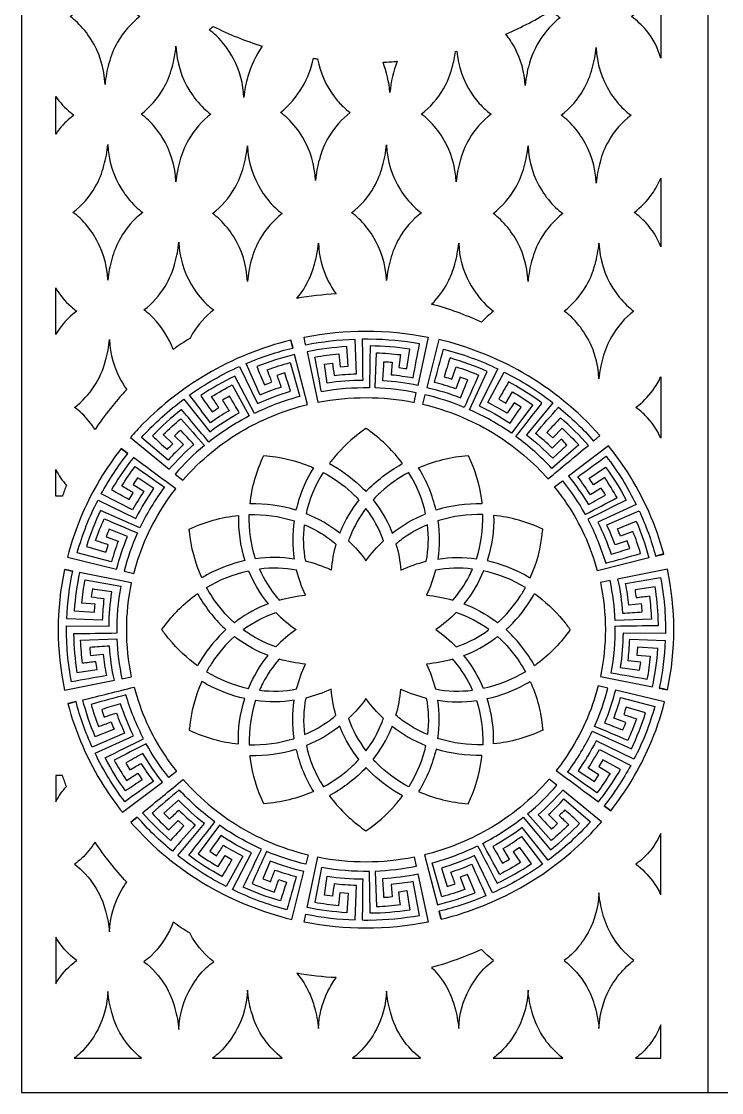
# Model space of a CAD drawing. Header units: millimetres. Extents: x -250 to 750, y -1000 to 1000.
# Drawn here: x -250 to 260, y -1000 to -220 of the extents above; entities that cross this region are included whole.
import ezdxf

# ---------------------------------------------------------------- set-up
doc = ezdxf.new("R2010")
doc.units = ezdxf.units.MM
doc.layers.add('Default', color=70, linetype='Continuous')

msp = doc.modelspace()

# ---------------------------------------------------------------- linework, layer by layer
at = {"layer": 'Default'}
msp.add_line((249.78, 1000), (249.78, -1000), dxfattribs=at)
msp.add_lwpolyline([(250, 1000), (-250, 1000), (-250, -1000), (250, -1000), (249.78, -1000), (749.78, -1000), (749.78, 1000), (249.78, 1000)], close=True, dxfattribs=at)
for points in [[(-189.14, -265.99, 0.13167), (-199.34, -233.19, 0.058193), (-209.26, -220.91, 0.03617), (-214.54, -216.61, 0.098327), (-198.27, -197.95, 0.067353), (-191.98, -182.51, 0.046193), (-189.14, -167.24, 0.13167), (-178.94, -200.04, 0.058193), (-169.02, -212.31, 0.03617), (-163.74, -216.61, 0.098327), (-180.01, -235.28, 0.067353), (-186.3, -250.72, 0.046193)], [(215.5, -186.21), (215.5, -247.02, 0.106176), (205.03, -226.76, 0.067115), (194.08, -216.61, 0.082752), (208.57, -200.66, 0.062735)], [(135.81, -212.07, 0.043765), (142.18, -217.43, 0.077604), (128.2, -232.68, 0.087097), (119.09, -253.39, 0.009958), (118.12, -257.71, 0.027135), (116.78, -266.81, 0.112816), (109.17, -239.22, 0.045019), (102.68, -229.4, 0.037538)], [(-74.66, -238.21, 0.079359), (-85.15, -260.2, 0.051204), (-88.01, -275.54, 0.111278), (-95.49, -247.45, 0.078427), (-108.13, -230.47, 0.036127), (-113.41, -226.17, 0.019283), (-110.34, -223.81, 0.038225)], [(-137.47, -337, 0.13167), (-147.66, -304.2, 0.058193), (-157.59, -291.93, 0.03617), (-162.87, -287.63, 0.098327), (-146.6, -268.96, 0.067353), (-140.31, -253.52, 0.046193), (-137.47, -238.25, 0.13167), (-127.27, -271.05, 0.058193), (-117.34, -283.32, 0.03617), (-112.07, -287.63, 0.098327), (-128.34, -306.29, 0.067353), (-134.63, -321.73, 0.046193)], [(66.94, -241.73, 0.12549), (77.62, -272.37, 0.046784), (85.49, -282.13, 0.04634), (91.96, -287.63, 0.09654), (75.9, -305.91, 0.069127), (69.39, -321.73, 0.046185), (66.55, -337, 0.129347), (56.69, -304.73, 0.06049), (46.43, -291.93, 0.036119), (41.15, -287.63, 0.09654), (57.2, -269.34, 0.069127), (63.71, -253.52, 0.035119), (66.13, -241.94)], [(168.45, -337.82, 0.13167), (158.26, -305.02, 0.058193), (148.33, -292.75, 0.03617), (143.05, -288.45, 0.098327), (159.32, -269.78, 0.067353), (165.61, -254.34, 0.046193), (168.45, -239.07, 0.13167), (178.65, -271.87, 0.058193), (188.58, -284.15, 0.03617), (193.86, -288.45, 0.098327), (177.58, -307.11, 0.067353), (171.29, -322.55, 0.046193)], [(-34.33, -247.46, 0.118206), (-22.3, -274.86, 0.037492), (-15.79, -282.21, 0.036124), (-10.52, -286.51, 0.093178), (-26.15, -304.08, 0.072449), (-33.08, -320.61, 0.046195), (-35.92, -335.88, 0.124955), (-45.18, -304.61, 0.064873), (-56.04, -290.81, 0.036124), (-61.32, -286.51, 0.088868), (-45.34, -267.71, 0.081724), (-37.42, -246.99, 0.003065)], [(23.66, -249.18, 0.072366), (18.32, -271.8, 0.0699), (13.27, -249.85, 0.010221)], [(-225, -274.72, 0.07813), (-214.27, -286.55, 0.015117), (-211.76, -288.45, 0.065676), (-222.17, -298.34, 0.022), (-225, -302.17)], [(-187.07, -408.58, 0.13167), (-197.27, -375.78, 0.058193), (-207.2, -363.5, 0.03617), (-212.47, -359.2, 0.098327), (-196.2, -340.53, 0.067353), (-189.91, -325.1, 0.046193), (-187.07, -309.82, 0.13167), (-176.88, -342.62, 0.058193), (-166.95, -354.9, 0.03617), (-161.67, -359.2, 0.098327), (-177.94, -377.87, 0.067353), (-184.23, -393.31, 0.046193)], [(-85.47, -409.4, 0.13167), (-95.66, -376.6, 0.058193), (-105.59, -364.32, 0.03617), (-110.87, -360.02, 0.098327), (-94.59, -341.36, 0.067353), (-88.31, -325.92, 0.046193), (-85.47, -310.65, 0.13167), (-75.27, -343.45, 0.058193), (-65.34, -355.72, 0.03617), (-60.06, -360.02, 0.098327), (-76.34, -378.69, 0.067353), (-82.63, -394.13, 0.046193)], [(15.81, -408.84, 0.13167), (5.62, -376.04, 0.058193), (-4.31, -363.76, 0.03617), (-9.59, -359.46, 0.098327), (6.68, -340.79, 0.067353), (12.97, -325.36, 0.046193), (15.81, -310.08, 0.13167), (26.01, -342.88, 0.058193), (35.94, -355.16, 0.03617), (41.21, -359.46, 0.098327), (24.94, -378.13, 0.067353), (18.65, -393.57, 0.046193)], [(118.85, -409.4, 0.13167), (108.65, -376.6, 0.058193), (98.72, -364.32, 0.03617), (93.45, -360.02, 0.098327), (109.72, -341.36, 0.067353), (116.01, -325.92, 0.046193), (118.85, -310.65, 0.13167), (129.04, -343.45, 0.058193), (138.97, -355.72, 0.03617), (144.25, -360.02, 0.098327), (127.98, -378.69, 0.067353), (121.69, -394.13, 0.046193)], [(215.5, -334.21), (215.5, -384.2, 0.095715), (204.52, -366.57, 0.049888), (196.15, -359.2, 0.078311), (209.17, -345.76, 0.056149)], [(-139.54, -458.98, 0.101272), (-153.98, -436.07, 0.007988), (-155.52, -434.52, 0.036186), (-160.8, -430.21, 0.0913), (-145.41, -413.04, 0.074353), (-138.24, -396.11, 0.046196), (-135.4, -380.84, 0.124422), (-126.21, -411.99, 0.065368), (-115.28, -425.91, 0.036186), (-110, -430.21, 0.0913), (-125.39, -447.39, 0.01697), (-127.48, -451.1, 0.016249)], [(-49.53, -421.78, 0.067634), (-40.42, -407.54, 0.045459), (-36.63, -396.93, 0.046196), (-33.79, -381.66, 0.106702), (-26.87, -408.66, 0.04336), (-20.77, -418.59, 0.031831)], [(48.68, -426.04, 0.07888), (60.47, -410.11, 0.056996), (65.52, -396.93, 0.046196), (68.36, -381.66, 0.114461), (76.24, -410.5, 0.075284), (88.49, -426.73, 0.036173), (93.77, -431.04, 0.046501), (85.05, -439.19, 0.042898)], [(170.52, -480.41, 0.13167), (160.33, -447.61, 0.058193), (150.4, -435.34, 0.03617), (145.12, -431.04, 0.098327), (161.39, -412.37, 0.067353), (167.68, -396.93, 0.046193), (170.52, -381.66, 0.13167), (180.72, -414.46, 0.058193), (190.64, -426.73, 0.03617), (195.92, -431.04, 0.098327), (179.65, -449.7, 0.067353), (173.36, -465.14, 0.046193)], [(-225, -414.04, 0.087251), (-213.83, -427.8, 0.025309), (-209.69, -431.04, 0.069268), (-220.86, -441.91, 0.033205), (-225, -448.03)], [(-196.39, -517.32, 0.056067), (-206.01, -505.53, 0.03618), (-211.29, -501.23, 0.083432), (-196.94, -485.71, 0.082204), (-188.72, -467.12, 0.046195), (-185.88, -451.85, 0.118902), (-177.43, -481.73, 0.028439), (-173.31, -488.17, 0.043251)], [(-53.84, -452.17, 0.013999), (-52.3, -457.92, -0.005941), (-53.79, -452.16, 0.073193), (-115.32, -477.16, 0.065962), (-161.52, -513.22, 0.015293), (-170.67, -523.13), (-142.36, -546.21, -0.03577), (-124.43, -528.12, -0.001948), (-134.06, -517.77, 0.025408), (-138.5, -521.77), (-132.04, -528.29, 0.020047), (-143.26, -539.7), (-162.61, -523.18, -0.051555), (-131.7, -495.16), (-112.93, -518.91, -0.03533), (-91.4, -505, -0.002649), (-98.48, -492.89, 0.019704), (-103.71, -495.86, -0.003616), (-98.86, -503.59, 0.01917), (-112.36, -512.37, 0.001623), (-127.57, -492.18, -0.051017), (-91.14, -471.31), (-78.11, -498.43, -0.035068), (-53.99, -489.38, -0.002155), (-58.21, -476.07), (-63.97, -477.86, -0.002027), (-60.96, -486.42, 0.019263), (-76.09, -492.17), (-86.44, -469.26, -0.042703), (-52.3, -457.93)], [(38.67, -485.2, 0.034563), (13.05, -481.78, 0.001841), (13.99, -467.89, -0.018873), (20.03, -468.35), (19.13, -477.35, -0.01664), (35.23, -479.56, -0.003545), (39.85, -454.95, 0.042814), (3.94, -451.56), (3.93, -451.61, 0.017585), (-1.89, -451.6, -0.001849), (-1.51, -481.48, 0.034599), (-27.3, -483.47), (-29.45, -469.71), (-23.45, -468.9, 0.003034), (-22.33, -477.88, -0.016657), (-6.13, -476.68), (-7.05, -451.69, 0.04283), (-42.88, -455.85, -0.045642), (-44.12, -450.02, -0.098137), (46.03, -450.05), (38.58, -485.19)], [(171.24, -521.74, 0.08164), (115.05, -475.91, 0.072462), (53.8, -451.74), (45.07, -486.6, -0.035589), (69.74, -494.14, -0.005356), (75.01, -481.18, 0.019773), (69.35, -479.09), (66.2, -487.6, 0.017639), (50.67, -482.93, 0.00118), (57.33, -458.76, -0.050134), (96.95, -473.18), (83.35, -500.05, -0.035069), (105.76, -512.58, -0.007365), (113.8, -501.04), (108.73, -497.81), (103.76, -505.46, 0.018007), (89.65, -497.64), (101.53, -475.44, -0.050769), (137, -497.83), (117.73, -521.21, -0.036434), (136.81, -538.15), (147.23, -528.57, 0.028032), (143.01, -524.36), (136.44, -530.78, 0.017756), (124.41, -520.18, -0.002621), (140.97, -501.01, -0.043695), (166.61, -525.64)], [(3.86, -456.53, -0.00077), (3.4, -486.99, 0.048218), (-31.54, -489.72, -0.000999), (-36.25, -464.51, -0.02121), (-18.92, -462.22, -0.002004), (-18, -471.67), (-12.15, -471.2), (-13.12, -456.88, 0.034215), (-41.87, -460.64, -0.001245), (-34.1, -497.46, -0.098482), (35.96, -497.52), (37.44, -490.56, 0.041506), (7.52, -487.01), (8.5, -461.4, -0.017389), (25.93, -462.77), (24.74, -472.19, -0.005605), (30.56, -472.95), (32.78, -458.76, 0.034101), (3.86, -456.45)], [(-133.42, -502.71, 0.035127), (-154.63, -521.91, 0.006746), (-143.81, -531.71, -0.017048), (-139.74, -527.62), (-146.7, -520.94, -0.020387), (-133.89, -509.38, -0.001602), (-116.76, -528.89, 0.04246), (-138.03, -549.74), (-132.52, -554.22, -0.084835), (-87.28, -517.16, -0.069498), (-41.62, -499.04), (-51.07, -462.67, 0.03429), (-78.66, -471.39, 0.001332), (-73.12, -484.7, -0.004531), (-67.64, -482.66, -0.002233), (-71.04, -473.76, -0.019947), (-54.4, -468.53), (-47.37, -493.23, 0.048666), (-80.39, -505.63), (-94.5, -478.32, 0.034913), (-119.49, -492.62, 0.002652), (-111.12, -504.45, -0.006862), (-106.22, -501.31, 0.003323), (-111.53, -493.33, -0.018916), (-96.45, -484.73), (-84.08, -507.38, 0.04591), (-113.57, -526.38, -0.001265)], [(125.15, -495.25, 0.029044), (104.71, -482.66, 0.004662), (97.51, -495.19), (102.58, -498.05), (107.6, -489.9, -0.020405), (122.24, -499.19), (106.82, -519.99, 0.04885), (76.15, -502.83), (89.21, -475.04, 0.034151), (62.05, -465.14, 0.005175), (57.81, -478.89, -0.015919), (63.4, -480.62), (66.48, -471.6, -0.022718), (82.84, -477.6, -0.003262), (72.43, -501.15, 0.041842), (43.73, -491.93), (42.01, -498.79, -0.078151), (92.95, -519.54, -0.072902), (131.7, -551.34, -0.00366), (133.37, -553.2, -0.000535), (162.78, -528.82, 0.035163), (142.46, -508.72, 0.002991), (132.63, -519.44), (136.95, -523.29), (143.66, -516.39, -0.019846), (155.89, -528.52), (136.2, -545.61, 0.047241), (110.1, -522.39, -0.001549), (129.03, -498.02, 0.005715)], [(215.5, -478.87), (215.5, -523.59, 0.094744), (204.17, -506.99, 0.041001), (197.34, -501.23, 0.074956), (209.65, -488.82, 0.050289)], [(0.88, -562.49, -0.077103), (26.54, -542.61, -0.002729), (27.57, -542.06, 0.075253), (3.84, -518.59, 0.008037), (0.88, -516.5, 0.063484), (-20.11, -535.04, 0.020637), (-25.78, -542.06, -0.065587), (-3.81, -557.8, -0.016224)], [(217.66, -607.89), (211.75, -609.43), (217.67, -607.93, 0.076733), (191.18, -548.16, 0.027067), (177.44, -529.11), (148.31, -551.2, -0.0367), (162.85, -571.96, -0.008397), (175.26, -564.97, 0.011523), (172.16, -559.92, -0.005876), (164.24, -564.7, 0.018052), (155.05, -551.69, 0.001755), (175.73, -536.75, -0.052032), (197.58, -571.89), (169.75, -584.78, -0.036503), (179.31, -608.1, -0.001555), (192.99, -603.88), (191.08, -598.3), (182.29, -601.3, 0.020059), (176.22, -586.68), (199.74, -576.42, -0.044831), (211.74, -609.44)], [(-177.31, -531.09), (-172.42, -534.65), (-177.28, -531.05, 0.064125), (-205.53, -578.27, 0.03987), (-216.55, -610.32), (-180.67, -619, -0.036924), (-172.76, -595.11), (-186.08, -589.92, 0.014397), (-188.27, -595.4), (-179.52, -598.51, 0.018864), (-184.43, -613.54), (-209.3, -606.93, -0.052818), (-194.2, -568.59), (-166.58, -581.94, -0.036508), (-153.53, -560.28, -0.003388), (-165.38, -552.42, 0.02232), (-168.73, -557.3), (-160.88, -562.18, 0.020089), (-169.03, -575.82), (-191.84, -564.15, -0.04429), (-172.41, -534.65)], [(-171.28, -541.36, 0.029799), (-184.38, -561.11, 0.003634), (-171.5, -568.18, -0.012846), (-168.53, -563.27, -0.005275), (-176.9, -558.36, -0.020153), (-167.24, -544.22, -0.001586), (-145.89, -559.29, 0.05025), (-163.75, -588.94), (-192.33, -576.11, 0.035976), (-202.69, -602.4), (-188.54, -606.6, -0.006529), (-186.73, -601.18, -0.004336), (-196.01, -598.14, -0.020404), (-189.73, -582.31, -0.001933), (-165.52, -592.54, 0.043796), (-175.18, -620.33), (-168.17, -622.02, -0.084154), (-145.46, -571.23, -0.019859), (-137.6, -560.41, -0.002765), (-168.4, -537.62, 0.005644)], [(-37.34, -545.12, 0.813109), (-37.36, -545.12, 0.071065), (-49.04, -571.84, 0.010472), (-50.09, -576, 0.080798), (-83.56, -571.43, -0.085499), (-73.44, -536.12, -0.075745), (-40.04, -544, -0.006415), (-37.36, -545.12)], [(39.15, -545.12, -0.082364), (75.2, -536.12), (75.22, -536.12, -0.078804), (84.98, -568.48, -0.006903), (85.34, -571.43, 0.081), (51.88, -576, 0.081318), (39.15, -545.12)], [(190.32, -568.69, 0.000748), (162.34, -582.62, -0.048424), (175.4, -614.55, 0.002979), (200.8, -607.5, 0.019783), (195.25, -591.41), (186.11, -594.79, 0.01538), (183.95, -589.49), (197.62, -584, -0.036083), (206.86, -610.68), (169.47, -620.18, 0.082022), (146.95, -570.8, 0.021946), (138.17, -558.89), (143.85, -554.58, -0.043155), (160.47, -579.08, 0.002532), (183.69, -566.86, 0.01994), (174.69, -552.31), (166.51, -557.54, 0.02184), (163.23, -552.82), (175.35, -544.59, -0.03606)], [(-220.15, -565.75), (-225, -565.75), (-225, -546.48, 0.06663), (-217.26, -557.8, 0.010042)], [(-18.23, -592.69, 0.073162), (-42.54, -578.64, -0.085817), (-30.41, -548.94), (-30.19, -548.59, -0.065399), (-9.87, -562.93, -0.02093), (-4.3, -568.52, 0.06833), (-17.47, -590.82, 0.00535)], [(20.02, -592.69, -0.07279), (44.33, -578.64, 0.085678), (32.16, -548.89), (31.97, -548.59, 0.065839), (11.76, -562.8, 0.02172), (6.06, -568.52, -0.068721), (19.19, -590.67, -0.005839)], [(0.88, -612.85, -0.048183), (13.59, -598.24, 0.078948), (0.88, -574.73, 0.066695), (-10.47, -594.66, 0.011154), (-11.83, -598.24, -0.049568)], [(-87.39, -612.73, 0.069715), (-115.01, -623.18, 0.010087), (-118.7, -625.3, -0.081256), (-127.7, -591.21, -0.003389), (-127.83, -589.74, -0.082495), (-92.04, -579.78, 0.082614)], [(-51.3, -611.56, 0.073764), (-79.52, -611.35, -0.08633), (-84.09, -579.24, -0.08418), (-52.06, -583.55), (-51.52, -583.73, 0.075797)], [(53.08, -611.56, -0.073251), (81.31, -611.35, 0.086332), (85.88, -579.24, 0.084075), (53.81, -583.57), (53.3, -583.73, -0.075071)], [(129.6, -589.74, 0.082471), (93.82, -579.78, -0.083921), (89.18, -612.73, -0.069873), (116.74, -623.15, -0.010295), (120.49, -625.3, 0.081324), (129.48, -591.24, 0.003463), (129.62, -589.74), (129.6, -589.74)], [(-24.54, -619.56, 0.047468), (-42.96, -613.18, -0.078548), (-43.89, -586.56, -0.061295), (-25.38, -597.1, -0.01641), (-20.96, -600.63, 0.047654)], [(26.3, -619.56, -0.047029), (44.74, -613.18, 0.078545), (45.67, -586.56, 0.060846), (27.04, -597.2, 0.01576), (22.72, -600.63, -0.04899)], [(-218.64, -619.19, 0.002413), (-212.66, -620.33, -0.009931), (-218.63, -619.14, 0.105354), (-218.53, -707.09), (-182.33, -699.8, -0.037289), (-185.89, -674.94, -0.00199), (-200.21, -675.88, 0.012323), (-199.73, -681.73), (-190.45, -680.85, 0.019038), (-188.15, -696.46, 0.001062), (-213.51, -700.98, -0.05347), (-217.07, -660.08), (-186.22, -660.48, -0.037265), (-184.15, -635.47, -0.00365), (-198.34, -633.37, 0.011995), (-199.18, -639.19, -0.010105), (-189.93, -640.28, 0.019248), (-191.16, -656), (-216.93, -655.09, -0.045185), (-212.62, -620.34)], [(-207.68, -621.32, 0.036234), (-211.57, -649.22), (-196.8, -650.16, -0.006888), (-196.32, -644.48), (-206.07, -643.59, -0.020966), (-203.69, -626.77), (-177.71, -631.36, 0.051513), (-180.53, -665.59, -0.001866), (-212.02, -666.07, 0.036205), (-209.59, -694.12), (-194.96, -691.94, -0.006645), (-195.76, -686.3, -0.001834), (-205.47, -687.47, -0.020978), (-206.9, -670.56), (-180.51, -669.58, 0.044013), (-176.79, -698.68), (-169.74, -697.26, -0.10537), (-169.78, -628.87)], [(-70.39, -644.15, 0.067049), (-92.92, -656.39, 0.006574), (-94.92, -657.89, -0.065064), (-111.13, -639.09, -0.020727), (-115.16, -632.35, -0.085657), (-84.68, -620.19, 0.073567)], [(-43.13, -637.91, -0.049793), (-49.64, -619.77, 0.076555), (-76.66, -618.86, 0.072082), (-63.51, -640.11, 0.005155), (-62.33, -641.49, -0.046763)], [(44.92, -637.91, -0.048277), (64.11, -641.49, 0.061653), (76.02, -624, 0.016642), (78.44, -618.86, 0.076483), (51.4, -619.77, -0.048938)], [(72.18, -644.15, -0.066937), (94.74, -656.41, -0.006438), (96.71, -657.89, 0.065198), (112.89, -639.13, 0.020952), (116.95, -632.35, 0.086217), (86.47, -620.19, -0.07429)], [(220.42, -706.76, 0.012833), (214.47, -705.62, -0.002497), (220.41, -706.81, 0.105354), (220.32, -618.85), (184.11, -626.14, -0.037164), (187.67, -651, -0.001759), (202, -650.06, 0.019492), (201.52, -644.21), (192.24, -645.09, 0.017891), (189.94, -629.48), (215.29, -624.96, -0.05434), (218.85, -665.86), (188.01, -665.46, -0.037064), (185.93, -690.47, -0.003108), (200.13, -692.57, 0.004122), (200.96, -686.75, -0.011976), (191.71, -685.66, 0.018105), (192.95, -669.94), (218.71, -670.85, -0.045084), (214.41, -705.61)], [(213.69, -655.2, 0.030006), (211.37, -631.83), (196.75, -634, -0.006739), (197.54, -639.65, -0.005042), (207.26, -638.47, -0.019278), (208.69, -655.38), (182.3, -656.36, 0.043958), (178.57, -627.26), (171.53, -628.68, -0.10537), (171.57, -697.08), (209.47, -704.62, 0.036011), (213.36, -676.73), (198.59, -675.79), (198.11, -681.46), (207.85, -682.36, -0.023267), (205.48, -699.17, -0.002442), (179.5, -694.58, 0.051527), (182.32, -660.35, -0.001684), (213.8, -659.87, 0.006397)], [(-101.05, -662.96, 0.066187), (-118.62, -683.91, 0.015072), (-121.78, -689.23, -0.063894), (-142.4, -669.95, -0.02007), (-147.73, -662.96, -0.078596), (-123.9, -638.27, -0.005889), (-121.78, -636.71, 0.079093), (-102.12, -661.98, 0.003508)], [(102.83, -662.96, 0.066145), (120.42, -642, 0.014973), (123.57, -636.71, -0.063685), (144.25, -656.06, -0.019685), (149.52, -662.96, -0.078433), (125.64, -687.7, -0.005734), (123.57, -689.23, 0.078818), (103.83, -663.88, 0.003234)], [(-49.93, -662.96, 0.048168), (-64.76, -675.47, -0.06572), (-85, -665.5, -0.012896), (-88.6, -662.96, -0.07782), (-64.76, -650.47, 0.047749)], [(51.72, -662.96, -0.048167), (66.54, -675.47, 0.065317), (86.9, -665.42, 0.012326), (90.38, -662.96, 0.077636), (66.54, -650.47, -0.047605)], [(-70.39, -681.79, -0.067049), (-92.92, -669.55, -0.006574), (-94.92, -668.05, 0.065197), (-111.1, -686.81, 0.02095), (-115.16, -693.59, 0.085659), (-84.68, -705.75, -0.074552)], [(72.18, -681.79, 0.066937), (94.74, -669.53, 0.006438), (96.71, -668.05, -0.065064), (112.91, -686.86, -0.020728), (116.95, -693.59, -0.085795), (86.47, -705.75, 0.073655)], [(-43.13, -688.04, -0.048265), (-62.33, -684.45, 0.061656), (-74.23, -701.94, 0.016648), (-76.66, -707.08, 0.077123), (-49.64, -706.15, -0.048027)], [(44.92, -688.04, -0.050314), (51.4, -706.15, 0.077023), (78.44, -707.08, 0.072085), (65.29, -685.83, 0.005158), (64.11, -684.45, -0.046852)], [(-87.39, -713.19, -0.070053), (-114.89, -702.83, -0.010517), (-118.7, -700.64, 0.081323), (-127.7, -734.7, 0.003462), (-127.83, -736.2, 0.082495), (-92.04, -746.17, -0.083852)], [(129.6, -736.2, -0.082471), (93.82, -746.17, 0.082436), (89.18, -713.19, 0.069829), (116.76, -702.78, 0.010221), (120.49, -700.64, -0.080898), (129.5, -734.89, -0.002996), (129.62, -736.2), (129.6, -736.2)], [(-189.08, -756.23, 0.000522), (-161.01, -742.45, -0.048389), (-173.89, -710.45, 0.002199), (-199.32, -717.37, 0.020572), (-193.87, -733.49, 0.007967), (-184.71, -730.15, 0.006429), (-182.58, -735.46), (-196.28, -740.89, -0.036086), (-205.37, -714.16, 0.000654), (-167.92, -704.85, 0.082026), (-145.7, -754.34, 0.021969), (-136.97, -766.31), (-142.68, -770.6, -0.043041), (-159.17, -746.01, 0.004383), (-182.45, -758.1, 0.019514), (-173.53, -772.69), (-165.33, -767.51), (-162.07, -772.25, -0.004988), (-174.23, -780.42, -0.035611)], [(-24.54, -706.38, -0.047468), (-42.96, -712.76, 0.07852), (-43.89, -739.38, 0.060996), (-25.3, -728.77, 0.015943), (-20.96, -725.31, -0.047561)], [(26.3, -706.38, 0.047029), (44.74, -712.76, -0.078517), (45.67, -739.38, -0.061032), (27.09, -728.79, -0.016049), (22.72, -725.31, 0.048531)], [(173.07, -784.58, 0.029533), (186.17, -764.83), (173.29, -757.76, -0.007764), (170.31, -762.67), (178.69, -767.58, -0.024997), (169.03, -781.73, -0.000785), (147.67, -766.66, 0.050285), (165.54, -737), (194.11, -749.83, 0.035912), (204.48, -723.54), (190.33, -719.35, -0.006778), (188.52, -724.76, 0.004933), (197.8, -727.8, -0.018557), (191.52, -743.64, 0.002384), (167.3, -733.41, 0.043803), (176.97, -705.62), (169.96, -703.92, -0.084154), (147.25, -754.71, -0.019858), (139.38, -765.53, -0.000466), (170.18, -788.32, 0.006347)], [(179.1, -794.86), (174.27, -791.33), (174.24, -791.33), (179.06, -794.9, 0.064125), (207.31, -747.67, 0.039869), (218.34, -715.62), (182.46, -706.94, -0.036656), (174.55, -730.83, -0.001529), (187.86, -736.02, 0.010842), (190.06, -730.55), (181.3, -727.43, 0.020843), (186.22, -712.41), (211.08, -719.01, -0.053197), (195.99, -757.35), (168.37, -744, -0.037168), (155.32, -765.66), (167.17, -773.53), (170.52, -768.64), (162.67, -763.77, 0.018694), (170.82, -750.12), (193.63, -761.79, -0.044168), (174.19, -791.29)], [(-216.18, -716.89), (-210.29, -715.38, -0.003216), (-216.2, -716.84, 0.076822), (-190, -776.83, 0.026965), (-176.42, -795.88), (-147.16, -773.95, -0.036686), (-161.58, -753.12, -0.000764), (-174.03, -760.04, 0.015376), (-170.96, -765.1, -0.011573), (-163.01, -760.37, 0.017196), (-153.9, -773.42, 0.003231), (-174.66, -788.25, -0.052265), (-196.32, -752.99), (-168.4, -740.25, -0.036996), (-177.83, -716.88, -0.001709), (-191.54, -721.03, 0.009552), (-189.66, -726.62, -0.008006), (-180.85, -723.66, 0.018), (-174.87, -738.32), (-198.44, -748.45, -0.045041), (-210.26, -715.37)], [(-51.3, -714.38, -0.073253), (-79.52, -714.6, 0.086324), (-84.09, -746.71, 0.084019), (-52, -742.37), (-51.52, -742.22, -0.075069)], [(0.88, -713.09, -0.049424), (-11.83, -727.7, 0.07845), (0.88, -751.22, 0.067101), (12.19, -731.41, 0.011709), (13.59, -727.7, -0.048321)], [(53.08, -714.38, 0.073765), (81.31, -714.6, -0.086303), (85.88, -746.71, -0.084295), (53.89, -742.4), (53.3, -742.22, 0.075071)], [(-18.23, -733.25, -0.072729), (-42.54, -747.3, 0.085885), (-30.42, -776.98), (-30.19, -777.35, 0.065829), (-9.98, -763.13, 0.02166), (-4.3, -757.42, -0.068536), (-17.44, -735.2, -0.005593)], [(20.02, -733.25, 0.073434), (44.33, -747.3, -0.085886), (32.21, -776.98), (31.97, -777.35, -0.065261), (11.61, -762.98, -0.020742), (6.06, -757.42, 0.06851), (19.22, -735.2, 0.00559)], [(-37.36, -780.82, -0.081876), (-73.42, -789.82), (-73.44, -789.82, -0.078819), (-83.19, -757.46, -0.00692), (-83.56, -754.51, 0.080952), (-50.09, -749.94, 0.081316), (-37.36, -780.82)], [(39.15, -780.82, 0.081876), (75.2, -789.82), (75.22, -789.82, 0.078812), (84.98, -757.46, 0.006912), (85.34, -754.51, -0.080997), (51.88, -749.94, -0.081319), (39.15, -780.82)], [(0.88, -763.45, -0.077268), (-24.71, -783.3, -0.002868), (-25.78, -783.88, 0.07515), (-2.03, -807.39, 0.007879), (0.88, -809.44, 0.063568), (21.86, -790.95, 0.020812), (27.57, -783.88, -0.06546), (5.55, -768.12, -0.01607)], [(-220.15, -769.16), (-225, -769.16), (-225, -788.43, -0.06663), (-217.26, -777.11, -0.010042)], [(-41.17, -826.93), (-42.92, -833.78, -0.041281), (-71.57, -824.41, 0.000781), (-82.11, -847.9, 0.018283), (-65.78, -853.99, 0.000866), (-62.66, -844.99, 0.006783), (-57.07, -846.74, -0.003084), (-61.39, -860.47, -0.034358), (-88.5, -850.43, 0.001252), (-75.28, -822.7, -0.048648), (-105.86, -805.38), (-121.39, -826.11, 0.018987), (-106.8, -835.47), (-101.74, -827.34, 0.009439), (-96.68, -830.23, -0.00215), (-103.96, -842.72, -0.034735), (-128.18, -827.23, 0.00216), (-109.12, -802.96, -0.047304), (-135.08, -779.6, 0.002528), (-154.87, -796.58, 0.019505), (-142.72, -808.78), (-135.96, -801.91), (-131.67, -805.79, -0.004315), (-141.56, -816.46, -0.03525), (-161.75, -796.25, 0.000435), (-132.21, -772.03, 0.084724), (-86.95, -808.91, 0.069643)], [(138.91, -820.25, 0.029894), (156.41, -804.03, 0.007935), (145.6, -794.23, -0.019231), (141.53, -798.33, -0.003745), (148.48, -805.01, -0.020775), (135.68, -816.56), (118.55, -797.06, 0.042982), (139.81, -776.21), (134.31, -771.72, -0.084833), (89.07, -808.79, -0.0695), (43.41, -826.9), (52.85, -863.27, 0.034248), (80.44, -854.55), (74.91, -841.24), (69.43, -843.28), (72.83, -852.19, -0.019646), (56.18, -857.41), (49.16, -832.72, 0.048631), (82.18, -820.32, -0.001924), (96.29, -847.63, 0.034686), (121.28, -833.33, 0.005138), (112.91, -821.49, -0.020443), (108.01, -824.64), (113.32, -832.61, -0.018454), (98.23, -841.21, -0.003426), (85.87, -818.57, 0.045879), (115.36, -799.56), (135.21, -823.24, 0.005122)], [(55.63, -873.77, -0.011324), (54.09, -868.02), (55.58, -873.78, 0.073194), (117.1, -848.79, 0.065962), (163.31, -812.72, 0.015291), (172.46, -802.81), (144.14, -779.74, -0.036032), (126.22, -797.83, -0.002062), (135.84, -808.17, 0.024967), (140.28, -804.18), (133.83, -797.65, 0.020193), (145.05, -786.24), (164.4, -802.77, -0.051194), (133.49, -830.79), (114.71, -807.03, -0.035531), (93.19, -820.94, -0.007686), (100.27, -833.05, 0.010284), (105.49, -830.09), (100.65, -822.36, 0.017239), (114.14, -813.57), (129.36, -833.77, -0.05131), (92.92, -854.64), (79.89, -827.51, -0.035313), (55.77, -836.57), (59.99, -849.87), (65.76, -848.08, -0.005519), (62.75, -839.52, 0.01815), (77.88, -833.77, 0.003849), (88.23, -856.68, -0.042666), (54.08, -868.01)], [(-170.29, -803.25), (-165.61, -799.41), (-170.26, -803.28, 0.081607), (-114.37, -849.39, 0.072515), (-53.22, -873.91), (-44.29, -839.11, -0.035211), (-68.92, -831.44), (-74.26, -844.36, 0.005902), (-68.62, -846.48, -0.003134), (-65.41, -837.99, 0.018048), (-49.92, -842.75, 0.000514), (-56.72, -866.87, -0.05034), (-96.25, -852.24), (-82.5, -825.45, -0.03597), (-104.83, -812.8, -0.005389), (-112.93, -824.29), (-107.89, -827.55, -0.003106), (-102.87, -819.93, 0.016692), (-88.8, -827.83), (-100.82, -849.96, -0.050828), (-136.15, -827.38), (-116.75, -804.1, -0.035969), (-135.74, -787.06), (-146.21, -796.58, 0.02302), (-142.01, -800.82, -0.009242), (-135.41, -794.44, 0.017573), (-123.44, -805.1, 0.00135), (-140.11, -824.19, -0.043413), (-165.61, -799.41)], [(-196.39, -817.59, -0.056067), (-206.01, -829.38, -0.03618), (-211.29, -833.68, -0.083432), (-196.94, -849.2, -0.082204), (-188.72, -867.79, -0.046195), (-185.88, -883.06, -0.118902), (-177.43, -853.18, -0.028439), (-173.31, -846.74, -0.043251)], [(215.5, -856.04), (215.5, -811.32, -0.094744), (204.17, -827.92, -0.041001), (197.34, -833.68, -0.074956), (209.65, -846.09, -0.050289)], [(3.86, -869.41), (3.4, -838.95, -0.047872), (-31.54, -836.22), (-36.25, -861.43, 0.020965), (-18.92, -863.72, 0.002734), (-18, -854.27), (-12.15, -854.73), (-13.12, -869.06, -0.034026), (-41.87, -865.3, 0.001038), (-34.1, -828.48, 0.098482), (35.96, -828.42), (37.44, -835.38, -0.04124), (7.52, -838.93), (8.5, -864.54, 0.019469), (25.93, -863.17, -0.001691), (24.74, -853.75, 0.005961), (30.56, -852.98), (32.78, -867.17, -0.034194), (3.86, -869.49)], [(38.58, -840.75), (46.03, -875.89, -0.09814), (-44.12, -875.92), (-42.88, -870.09, 0.042536), (-7.05, -874.25), (-6.13, -849.26, -0.015813), (-22.33, -848.07, 0.002903), (-23.45, -857.04), (-29.45, -856.24, 0.001977), (-27.3, -842.47, 0.035446), (-1.51, -844.46, -0.002099), (-1.89, -874.34, 0.019334), (3.93, -874.33), (3.94, -874.38, 0.042777), (39.85, -870.99), (35.23, -846.38, -0.017006), (19.13, -848.59), (20.03, -857.59, -0.019611), (13.99, -858.05, 0.001822), (13.05, -844.15, 0.035413), (38.67, -840.73)], [(170.52, -854.5, -0.13167), (160.33, -887.3, -0.058193), (150.4, -899.57, -0.03617), (145.12, -903.87, -0.098327), (161.39, -922.54, -0.067353), (167.68, -937.98, -0.046193), (170.52, -953.25, -0.13167), (180.72, -920.45, -0.058193), (190.64, -908.18, -0.03617), (195.92, -903.87, -0.098327), (179.65, -885.21, -0.067353), (173.36, -869.77, -0.046193)], [(-139.54, -875.93, -0.101272), (-153.98, -898.84, -0.007988), (-155.52, -900.39, -0.036186), (-160.8, -904.7, -0.0913), (-145.41, -921.87, -0.074353), (-138.24, -938.8, -0.046196), (-135.4, -954.07, -0.124422), (-126.21, -922.92, -0.065368), (-115.28, -909, -0.036186), (-110, -904.7, -0.0913), (-125.39, -887.52, -0.01697), (-127.48, -883.81, -0.016249)], [(-225, -920.87, -0.087251), (-213.83, -907.11, -0.025309), (-209.69, -903.87, -0.069268), (-220.86, -893, -0.033205), (-225, -886.88)], [(48.68, -908.87, -0.07888), (60.47, -924.8, -0.056996), (65.52, -937.98, -0.046196), (68.36, -953.25, -0.114461), (76.24, -924.41, -0.075284), (88.49, -908.18, -0.036173), (93.77, -903.87, -0.046501), (85.05, -895.72, -0.042898)], [(-49.53, -913.13, -0.067634), (-40.42, -927.37, -0.045459), (-36.63, -937.98, -0.046196), (-33.79, -953.25, -0.106702), (-26.87, -926.25, -0.04336), (-20.77, -916.32, -0.031831)], [(-162.57, -975, -0.075001), (-175.47, -961.01, -0.086171), (-184.23, -941.6, -0.046194), (-187.07, -926.33, -0.11033), (-194.44, -954.2, -0.079374), (-207.2, -971.41, -0.029778), (-211.49, -975)], [(-60.22, -975), (-60.06, -974.89, -0.075564), (-73.31, -960.99, -0.090087), (-82.63, -940.78, -0.046195), (-85.47, -925.51, -0.110407), (-92.84, -953.39, -0.07929), (-105.59, -970.59, -0.036183), (-110.87, -974.89), (-110.72, -975)], [(40.64, -975, -0.075176), (27.62, -961.05, -0.087624), (18.65, -941.34, -0.046195), (15.81, -926.07, -0.110354), (8.44, -953.94, -0.079347), (-4.31, -971.15, -0.032103), (-8.96, -975)], [(144.09, -975), (144.25, -974.89, -0.075564), (131.01, -960.99, -0.090087), (121.69, -940.78, -0.046195), (118.85, -925.51, -0.110407), (111.47, -953.39, -0.07929), (98.72, -970.59, -0.036183), (93.45, -974.89), (93.59, -975)], [(215.5, -975), (215.5, -950.71, -0.078073), (207.07, -965.38, -0.062204), (197.12, -975)]]:
    msp.add_lwpolyline(points, format="xyb", close=True, dxfattribs=at)

doc.saveas('drawing.dxf')
